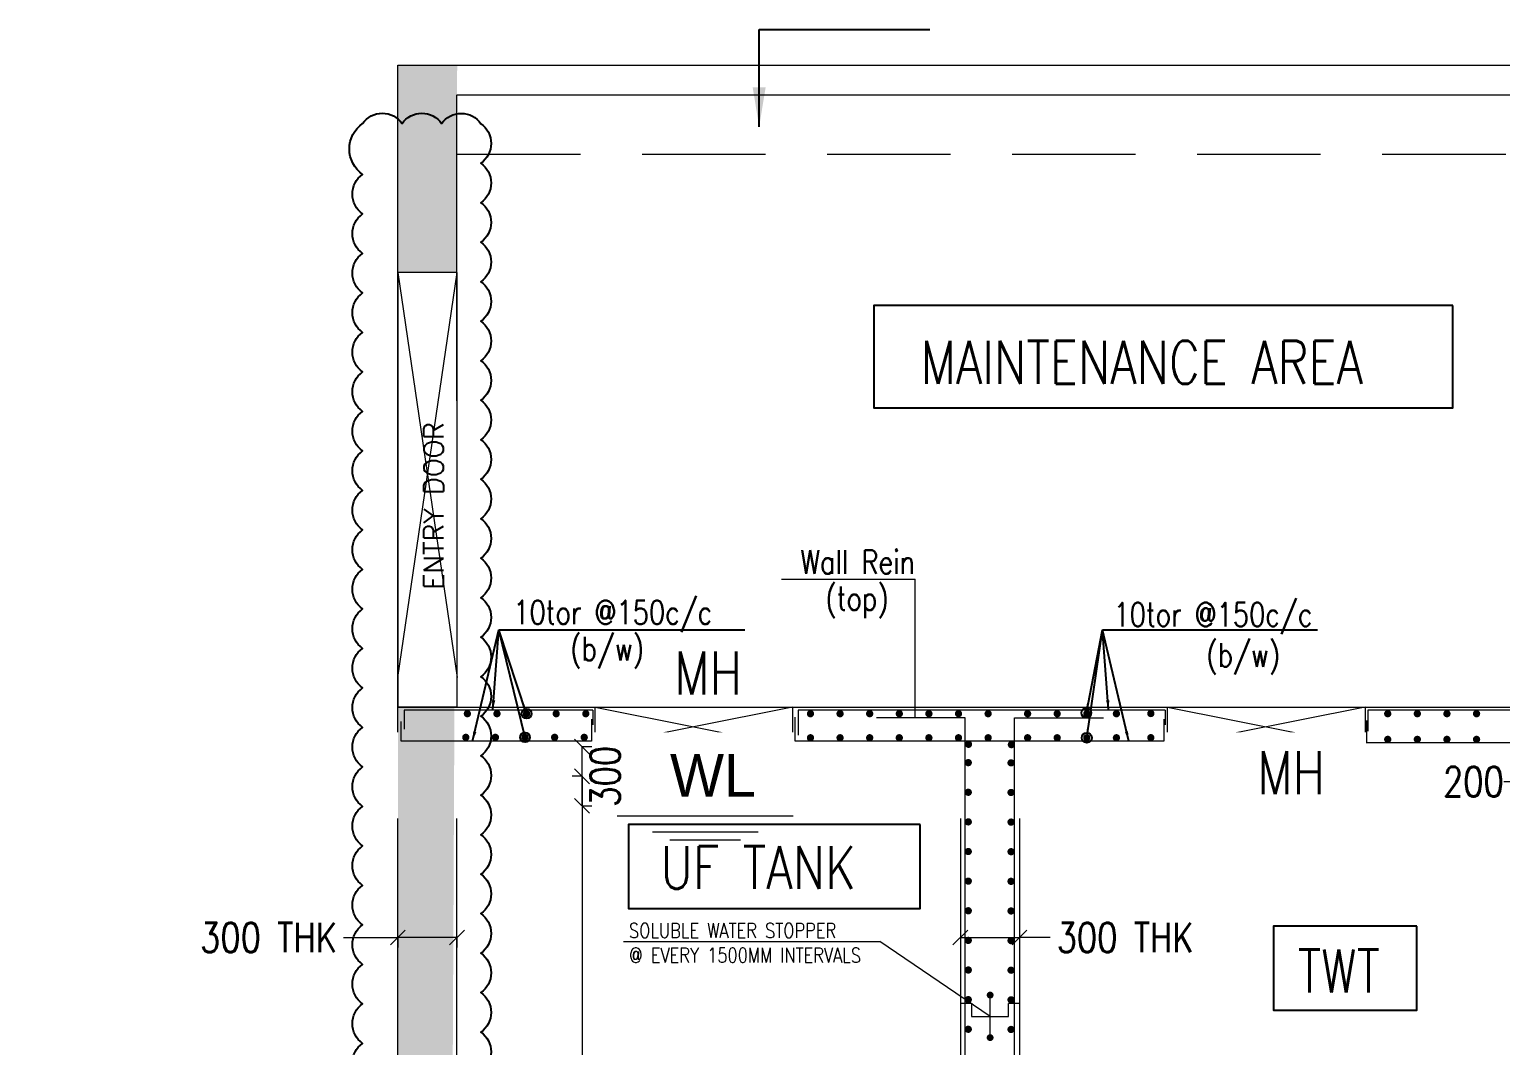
# Model space of a CAD drawing. Header units: millimetres. Extents: x -586673698 to -573385747, y -389867798 to -389752240.
# Drawn here: x -586553789 to -586546336, y -389852407 to -389847262 of the extents above; entities that cross this region are included whole.
import ezdxf
from ezdxf.enums import TextEntityAlignment as Align

# ---------------------------------------------------------------- set-up
doc = ezdxf.new("R2010")
doc.units = ezdxf.units.MM
doc.header["$LTSCALE"] = 100
doc.linetypes.add('( Hidden )', pattern=[0.375, 0.25, -0.125])
doc.linetypes.add('DASHED', pattern=[19.05, 12.7, -6.35])
for name, color, linetype, lineweight in [('dim', 11, 'Continuous', 13), ('FOOTING', 6, 'Continuous', 13), ('REIN', 1, 'Continuous', 20)]:
    doc.layers.add(name, color=color, linetype=linetype, lineweight=lineweight)
for name, color, linetype in [('DT-PL-SHAFT', 230, 'Continuous'), ('Layer1', 7, 'Continuous'), ('PLUMB', 6, 'Continuous'), ('text', 7, 'Continuous')]:
    doc.layers.add(name, color=color, linetype=linetype)
doc.styles.add('Arial', font='arial.ttf')
doc.styles.add('combine', font='romanc.shx', dxfattribs={"width": 0.8})
doc.styles.add('RS', font='romans.shx')
doc.styles.add('simplex-0.8', font='simplex.shx', dxfattribs={"width": 0.8})
doc.styles.add('TIMESNEWROMAN', font='times.ttf')
doc.dimstyles.new('75 ISO', dxfattribs={"dimtxt": 100, "dimasz": 75, "dimexe": 75, "dimexo": 0.7, "dimgap": 0.4, "dimtad": 0, "dimtoh": 1, "dimdec": 0, "dimdsep": 46, "dimtxsty": 'combine', "dimblk": 'OBLIQUE', "dimcen": 0, "dimclrd": 11, "dimclre": 2, "dimclrt": 4, "dimadec": 1, "dimazin": 2, "dimtfac": 1, "dimtdec": 0, "dimtmove": 2, "dimatfit": 3, "dimldrblk": 'OBLIQUE', "dimfxl": 0, "dimtolj": 1, "dimtzin": 0, "dimlwd": -1, "dimlwe": -1, "dimarcsym": 0})
doc.dimstyles.new('FOOTINF DIM', dxfattribs={"dimtxt": 250, "dimasz": 40, "dimexe": 50, "dimexo": 80, "dimgap": 35, "dimtad": 1, "dimtoh": 1, "dimdec": 0, "dimzin": 1, "dimdsep": 46, "dimtxsty": 'TIMESNEWROMAN', "dimblk": 'TICK', "dimcen": 2, "dimclrd": 7, "dimclre": 250, "dimclrt": 32, "dimadec": 1, "dimazin": 0, "dimtfac": 1, "dimtdec": 0, "dimtix": 1, "dimtmove": 1, "dimatfit": 3, "dimfxl": 0, "dimlwd": -1, "dimlwe": -1, "dimarcsym": 0})
doc.dimstyles.new('V Mts', dxfattribs={"dimtxt": 150, "dimasz": 75, "dimexe": 0.1, "dimexo": 0, "dimgap": 0.01, "dimtad": 1, "dimdec": 0, "dimzin": 3, "dimdsep": 46, "dimtxsty": 'Arial', "dimsah": 1, "dimcen": 0.09375, "dimdle": 0.01, "dimclrd": 8, "dimclre": 8, "dimclrt": 256, "dimadec": 0, "dimazin": 0, "dimtfac": 0.7, "dimtdec": 3, "dimtofl": 0, "dimtmove": 2, "dimatfit": 3, "dimfxl": 0, "dimfrac": 1, "dimtolj": 1, "dimtzin": 0, "dimarcsym": 0})

# ---------------------------------------------------------------- blocks, each defined once
blk = doc.blocks.new('_Oblique')
at = {"color": 0, "linetype": 'ByBlock', "lineweight": -2}
blk.add_line((-0.5, -0.5), (0.5, 0.5), dxfattribs=at)
blk = doc.blocks.new('*D655')
at = {"layer": 'Defpoints', "color": 0, "transparency": 16777216}
for p in [(-586550706.9, -389851043.1), (-586550989.4, -389855193), (-586550706.9, -389855193)]:
    blk.add_point(p, dxfattribs=at)
at = {"layer": 'dim', "color": 2, "transparency": 16777216}
for p, q in [((-586550988.7, -389851043.1), (-586551039.4, -389851043.1)), ((-586550988.7, -389855193), (-586551039.4, -389855193))]:
    blk.add_line(p, q, dxfattribs=at)
at = {"layer": 'dim', "color": 11, "transparency": 16777216}
for p, q in [((-586550989.4, -389851043.1), (-586550989.4, -389852906.2)), ((-586550989.4, -389855193), (-586550989.4, -389853329.9))]:
    blk.add_line(p, q, dxfattribs=at)
at = {"layer": 'dim', "color": 11, "transparency": 16777216, "xscale": 75, "yscale": 75, "zscale": 75}
for p, rotation in [((-586550989.4, -389851043.1), 90), ((-586550989.4, -389855193), 270)]:
    blk.add_blockref('_Oblique', p, dxfattribs=dict(at, rotation=rotation))
at = {"layer": 'dim', "color": 4, "transparency": 16777216, "insert": (-586550989.4, -389853118.1), "char_height": 150, "attachment_point": 5, "rotation": 90, "style": 'simplex-0.8'}
blk.add_mtext('\\A1;\\A1;4000', dxfattribs=at)
blk = doc.blocks.new('*D656')
at = {"layer": 'Defpoints', "color": 0, "transparency": 16777216}
for p in [(-586550989.5, -389850893.1), (-586550989.5, -389850893.1), (-586550989.5, -389851193.1)]:
    blk.add_point(p, dxfattribs=at)
at = {"layer": 'dim', "color": 2, "transparency": 16777216}
for p, q in [((-586550989.5, -389850893.1), (-586550939.5, -389850893.1)), ((-586550989.5, -389851193.1), (-586550939.5, -389851193.1))]:
    blk.add_line(p, q, dxfattribs=at)
at = {"layer": 'dim', "color": 11, "transparency": 16777216}
blk.add_line((-586550989.5, -389851193.1), (-586550989.5, -389850893.1), dxfattribs=at)
at = {"layer": 'dim', "color": 11, "transparency": 16777216, "xscale": 75, "yscale": 75, "zscale": 75}
for p, rotation in [((-586550989.5, -389850893.1), 90), ((-586550989.5, -389851193.1), 270)]:
    blk.add_blockref('_Oblique', p, dxfattribs=dict(at, rotation=rotation))
at = {"layer": 'dim', "color": 4, "transparency": 16777216, "insert": (-586550872.1, -389851043.1), "char_height": 150, "attachment_point": 5, "rotation": 90, "style": 'simplex-0.8'}
blk.add_mtext('\\A1;300', dxfattribs=at)
blk = doc.blocks.new('*D657')
at = {"layer": 'Defpoints', "color": 0, "transparency": 16777216}
for p in [(-586551923, -389851803, 2.9), (-586551623, -389851803, 2.9), (-586551923, -389851859.4)]:
    blk.add_point(p, dxfattribs=at)
at = {"layer": 'dim', "color": 11, "transparency": 16777216}
for p in [(-586552197, -389851859.4), (-586551623, -389851859.4)]:
    blk.add_line(p, (-586551923, -389851859.4), dxfattribs=at)
at = {"layer": 'dim', "color": 2, "transparency": 16777216}
for p, q in [((-586551923, -389851858.7), (-586551923, -389851909.4)), ((-586551623, -389851858.7), (-586551623, -389851909.4))]:
    blk.add_line(p, q, dxfattribs=at)
at = {"layer": 'dim', "color": 11, "transparency": 16777216, "xscale": 75, "yscale": 75, "zscale": 75, "rotation": 180}
blk.add_blockref('_Oblique', (-586551923, -389851859.4), dxfattribs=at)
at = {"layer": 'dim', "color": 11, "transparency": 16777216, "xscale": 75, "yscale": 75, "zscale": 75}
blk.add_blockref('_Oblique', (-586551623, -389851859.4), dxfattribs=at)
at = {"layer": 'dim', "color": 4, "transparency": 16777216, "insert": (-586552577.4, -389851859.4), "char_height": 150, "attachment_point": 5, "style": 'simplex-0.8'}
blk.add_mtext('\\A1;300 THK', dxfattribs=at)
blk = doc.blocks.new('*D659')
at = {"layer": 'Defpoints', "color": 0, "transparency": 16777216}
for p in [(-586546267.5, -389850693.1, 6.1), (-586546267.5, -389850893.1, 6.1), (-586546244, -389850893.1)]:
    blk.add_point(p, dxfattribs=at)
at = {"layer": 'dim', "color": 2, "transparency": 16777216}
for p, q in [((-586546244.5, -389850693.1), (-586546194, -389850693.1)), ((-586546244.5, -389850893.1), (-586546194, -389850893.1))]:
    blk.add_line(p, q, dxfattribs=at)
at = {"layer": 'dim', "color": 11, "transparency": 16777216}
for p, q in [((-586546244, -389850693.1), (-586546244, -389850893.1)), ((-586546244, -389851070.3), (-586546244, -389850893.1)), ((-586546319, -389851070.3), (-586546244, -389851070.3))]:
    blk.add_line(p, q, dxfattribs=at)
at = {"layer": 'dim', "color": 11, "transparency": 16777216, "xscale": 75, "yscale": 75, "zscale": 75}
for p, rotation in [((-586546244, -389850693.1), 90), ((-586546244, -389850893.1), 270)]:
    blk.add_blockref('_Oblique', p, dxfattribs=dict(at, rotation=rotation))
at = {"layer": 'dim', "color": 4, "transparency": 16777216, "insert": (-586546473.7, -389851070.3), "char_height": 150, "attachment_point": 5, "style": 'simplex-0.8'}
blk.add_mtext('\\A1;200', dxfattribs=at)
blk = doc.blocks.new('TICK')
at = {"color": 13, "const_width": 0.1}
for points in [[(0, -3), (0, 3)], [(-2.12, -2.12), (2.12, 2.12)], [(-3, 0), (3, 0)]]:
    blk.add_lwpolyline(points, dxfattribs=at)
blk = doc.blocks.new('*D660')
at = {"layer": 'Defpoints', "color": 0, "transparency": 16777216}
for p in [(-586549072.9, -389851803, 2.9), (-586548772.9, -389851803, 2.9), (-586548772.9, -389851859.4)]:
    blk.add_point(p, dxfattribs=at)
at = {"layer": 'dim', "color": 2, "transparency": 16777216}
for p, q in [((-586549072.9, -389851858.7), (-586549072.9, -389851909.4)), ((-586548772.9, -389851858.7), (-586548772.9, -389851909.4))]:
    blk.add_line(p, q, dxfattribs=at)
at = {"layer": 'dim', "color": 11, "transparency": 16777216}
for p in [(-586549072.9, -389851859.4), (-586548618.4, -389851859.4)]:
    blk.add_line(p, (-586548772.9, -389851859.4), dxfattribs=at)
at = {"layer": 'dim', "color": 11, "transparency": 16777216, "xscale": 75, "yscale": 75, "zscale": 75, "rotation": 180}
blk.add_blockref('_Oblique', (-586549072.9, -389851859.4), dxfattribs=at)
at = {"layer": 'dim', "color": 11, "transparency": 16777216, "xscale": 75, "yscale": 75, "zscale": 75}
blk.add_blockref('_Oblique', (-586548772.9, -389851859.4), dxfattribs=at)
at = {"layer": 'dim', "color": 4, "transparency": 16777216, "insert": (-586548238, -389851859.4), "char_height": 150, "attachment_point": 5, "style": 'simplex-0.8'}
blk.add_mtext('\\A1;300 THK', dxfattribs=at)
blk = doc.blocks.new('R5T')
at = {"layer": 'REIN', "color": 4, "lineweight": 20}
for p, q in [((3073133, -1156537), (3073161, -1156537)), ((3073161, -1156570.3), (3073161, -1156537)), ((3073208.5, -1156624.9), (3073208.5, -1156515.7)), ((3073283, -1156536.5), (3073256.1, -1156536.5)), ((3073256.1, -1156536.5), (3073256.1, -1156570.3)), ((3073256.1, -1156570.3), (3073161, -1156570.3))]:
    blk.add_line(p, q, dxfattribs=at)
at = {"layer": 'REIN', "color": 4, "linetype": 'Continuous', "lineweight": 20, "const_width": 8.82}
for points in [[(3073204.1, -1156515.7, 1), (3073212.9, -1156515.7, 1)], [(3073204.1, -1156624.9, 1), (3073212.9, -1156624.9, 1)]]:
    blk.add_lwpolyline(points, format="xyb", close=True, dxfattribs=at)
blk = doc.blocks.new('*U537')
at = {"layer": 'REIN', "lineweight": 13, "const_width": 18.4}
blk.add_lwpolyline([(9.2, 0, -1), (-9.2, 0, -1)], format="xyb", close=True, dxfattribs=at)

msp = doc.modelspace()

# ---------------------------------------------------------------- linework, layer by layer
at = {"color": 13, "lineweight": 5}
for p, q in [((-586549979.6, -389850045.2, -1271.6), (-586549302.5, -389850045.2, -1271.6)), ((-586549302.5, -389850746.4, -1241.6), (-586549302.5, -389850045.2, -1271.6)), ((-586550778.6, -389851880.3, -1304.2), (-586549480.2, -389851880.3, -1304.2)), ((-586548922, -389852258.7, -1279.4), (-586549480.2, -389851880.3, -1304.2))]:
    msp.add_line(p, q, dxfattribs=at)
at = {"layer": 'DT-PL-SHAFT', "color": 215, "lineweight": 15, "ltscale": 5, "true_color": 0xa953a0}
for p, q in [((-586551622.8, -389851193.1, -1237), (-586548922.9, -389851193.1, -1237)), ((-586548722.9, -389851193.1, -1237), (-586544322.9, -389851193.1, -1237))]:
    msp.add_line(p, q, dxfattribs=at)
at = {"layer": 'DT-PL-SHAFT', "color": 3, "linetype": '( Hidden )', "lineweight": 15, "ltscale": 25, "elevation": -1279.4}
msp.add_lwpolyline([(-586551622.8, -389847893.1), (-586544322.9, -389847893.1)], dxfattribs=at)
at = {"layer": 'DT-PL-SHAFT', "color": 8, "lineweight": 0, "ltscale": 5, "elevation": -1279.4}
msp.add_lwpolyline([(-586551622.8, -389848493.1), (-586551923, -389848493.1), (-586551922.8, -389850691.1), (-586551622.8, -389850691.1)], close=True, dxfattribs=at)
at = {"layer": 'DT-PL-SHAFT', "color": 8, "linetype": 'DASHED', "lineweight": 15, "ltscale": 25, "elevation": -1279.4}
for points in [[(-586551923, -389848493.1), (-586551622.8, -389850543.1)], [(-586551922.8, -389850543.1), (-586551622.8, -389848493.1)]]:
    msp.add_lwpolyline(points, dxfattribs=at)
at = {"layer": 'DT-PL-SHAFT', "color": 11, "lineweight": 15, "ltscale": 5, "true_color": 0xf27172, "elevation": -1276.3}
for points in [[(-586550097.1, -389851325.9), (-586550633, -389851325.9)], [(-586550186, -389851366.3), (-586550544.1, -389851366.3)]]:
    msp.add_lwpolyline(points, dxfattribs=at)
at = {"layer": 'FOOTING', "color": 3, "linetype": 'Continuous', "lineweight": 9, "ltscale": 0.8}
for p, q in [((-586551923, -389850693.1, -1237), (-586544322.9, -389850693.1, -1237)), ((-586551623, -389855193, -1279.4), (-586551623, -389850893.1, -1237)), ((-586551623, -389850893.1, -1237), (-586549072.9, -389850893.1, -1237)), ((-586548772.9, -389850893.1, -1237), (-586544322.9, -389850893.1, -1237))]:
    msp.add_line(p, q, dxfattribs=at)
for points, elevation in [([(-586551923, -389855193), (-586551923, -389847443.1)], -1279.4), ([(-586551923, -389847443.1), (-586544022.9, -389847443.1)], -1279.4), ([(-586551622.8, -389850693.1), (-586551623, -389847593.1)], -1276.3), ([(-586551622.8, -389847593.1), (-586544322.9, -389847593.1)], -1279.4)]:
    msp.add_lwpolyline(points, dxfattribs=dict(at, elevation=elevation))
at = {"layer": 'Layer1'}
for points, elevation in [([(-586546577.7, -389848659.3), (-586549510.7, -389848659.3), (-586549510.7, -389849177.7), (-586546577.7, -389849177.7)], -2563.5), ([(-586546760.9, -389851802.3), (-586547486.1, -389851802.3), (-586547486.1, -389852227.3), (-586546760.9, -389852227.3)], -2563.7)]:
    msp.add_lwpolyline(points, close=True, dxfattribs=dict(at, elevation=elevation))
at = {"layer": 'REIN', "lineweight": 13}
for p, q in [((-586550934.1, -389850708.7, -1260.4), (-586551891, -389850708.7, -1263.5)), ((-586550934.1, -389850708.7, -1260.4), (-586550934.1, -389850782.7, -1260.4)), ((-586548034.6, -389850708.7, -1257.3), (-586549894.7, -389850708.7, -1260.4)), ((-586548034.6, -389850708.7, -1257.3), (-586548034.6, -389850782.7, -1257.3)), ((-586544109.6, -389850708.7, -1242.6), (-586547009.1, -389850708.7, -1248.3)), ((-586549047.9, -389850746.4, -1241.6), (-586549497.5, -389850746.4, -1241.6)), ((-586548797.9, -389850746.4, -1241.6), (-586548347.9, -389850746.4, -1241.6))]:
    msp.add_line(p, q, dxfattribs=at)
at = {"layer": 'REIN', "lineweight": 13, "const_width": 18.4}
for points, elevation in [([(-586551579.5, -389850726.3, 1), (-586551561.1, -389850726.3, 1)], -1303.3), ([(-586551429.5, -389850726.3, 1), (-586551411.1, -389850726.3, 1)], -1303.3), ([(-586551279.5, -389850726.3, 1), (-586551261.1, -389850726.3, 1)], -1303.3), ([(-586551129.5, -389850726.3, 1), (-586551111.1, -389850726.3, 1)], -1303.3), ([(-586550979.5, -389850726.3, 1), (-586550961.1, -389850726.3, 1)], -1303.3), ([(-586549841.4, -389850726.3, 1), (-586549823, -389850726.3, 1)], -1300.2), ([(-586549691.4, -389850726.3, 1), (-586549673, -389850726.3, 1)], -1300.2), ([(-586549541.4, -389850726.3, 1), (-586549523, -389850726.3, 1)], -1300.2), ([(-586549391.4, -389850726.3, 1), (-586549373, -389850726.3, 1)], -1300.2), ([(-586549241.4, -389850726.3, 1), (-586549223, -389850726.3, 1)], -1300.2), ([(-586549091.4, -389850726.3, 1), (-586549073, -389850726.3, 1)], -1300.2), ([(-586548941.4, -389850726.3, 1), (-586548923, -389850726.3, 1)], -1300.2), ([(-586548741.4, -389850726.3, 1), (-586548723, -389850726.3, 1)], -1300.2), ([(-586548591.4, -389850726.3, 1), (-586548573, -389850726.3, 1)], -1300.2), ([(-586548441.4, -389850726.3, 1), (-586548423, -389850726.3, 1)], -1300.2), ([(-586548291.4, -389850726.3, 1), (-586548273, -389850726.3, 1)], -1300.2), ([(-586548117.1, -389850725.5, 1), (-586548098.7, -389850725.5, 1)], -1300.2), ([(-586546917, -389850726.3, 1), (-586546898.6, -389850726.3, 1)], -1285.3), ([(-586546767, -389850726.3, 1), (-586546748.6, -389850726.3, 1)], -1285.3), ([(-586546617, -389850726.3, 1), (-586546598.6, -389850726.3, 1)], -1285.3), ([(-586546467, -389850726.3, 1), (-586546448.6, -389850726.3, 1)], -1285.3)]:
    msp.add_lwpolyline(points, format="xyb", close=True, dxfattribs=dict(at, elevation=elevation))

# ---------------------------------------------------------------- block references
at = {"layer": 'Layer1', "color": 0, "linetype": 'ByBlock', "lineweight": -2, "extrusion": (0, 0, -1), "zscale": -1}
for p in [(586549032.8, -389851424.1, -4.9), (586548816, -389851425.1, -4.9), (586549032.8, -389851574.1, -4.9), (586548816, -389851575.1, -4.9), (586549032.8, -389851724.1, -4.9), (586548816, -389851725.1, -4.9), (586549032.8, -389851874.1, -4.9), (586548816, -389851875.1, -4.9), (586549032.8, -389852024.1, -4.9), (586548816, -389852025.1, -4.9), (586549032.8, -389852174.1, -4.9), (586548816, -389852175.1, -4.9), (586549032.8, -389852324.1, -4.9), (586549032.8, -389852324.1, -4.9), (586548816, -389852325.1, -4.9), (586548816, -389852325.1, -4.9)]:
    msp.add_blockref('*U537', p, dxfattribs=at)
at = {"layer": 'text', "color": 7, "xscale": -1.97445126585514, "yscale": 1.97445126585514, "zscale": 1.97445126585514}
msp.add_blockref('R5T', (-580481021.5, -387568667.1, -1279.4), dxfattribs=at)

# ---------------------------------------------------------------- texts
at = {"layer": 'DT-PL-SHAFT', "color": 140, "lineweight": 15, "style": 'simplex-0.8', "width": 0.8}
for s, height, p in [('MAINTENANCE AREA', 217.152, (-586549274.1, -389849055.6, -2554.4)), ('MH', 217.15, (-586550521.8, -389850629.2, -1303.9)), ('UF TANK', 217.15, (-586550591.8, -389851613.8, -1276)), ('TWT', 217.15, (-586547363.3, -389852137.2, -2554.4))]:
    msp.add_text(s, height=height, dxfattribs=at).set_placement(p)
at = {"layer": 'PLUMB', "color": 241, "lineweight": 15, "style": 'RS'}
msp.add_text('ENTRY DOOR', height=100, rotation=90, dxfattribs=at).set_placement((-586551690.8, -389850097.7, -1261.1))
at = {"layer": 'text', "color": 4, "style": 'simplex-0.8', "width": 0.8}
for s, height, p in [('Wall Rein', 119.99, (-586549302.4, -389850054.8, -1271.6)), ('(top)', 119.99, (-586549435.5, -389850238.6, -1271.6)), ('10tor @150c/c', 119.993, (-586550329.6, -389850308.9, -1297.4)), ('10tor @150c/c', 119.993, (-586547289.2, -389850319.9, -1294.3)), ('(b/w)', 119.99, (-586550674.6, -389850493.2, -1267.4)), ('(b/w)', 119.99, (-586547452, -389850524.6, -1264.3))]:
    msp.add_text(s, height=height, dxfattribs=at).set_placement(p, align=Align.BOTTOM_RIGHT)
at = {"layer": 'text', "color": 4, "insert": (-586550751.4, -389851786.8, -1281), "char_height": 75, "width": 5753.674, "attachment_point": 1, "style": 'simplex-0.8'}
msp.add_mtext('SOLUBLE WATER STOPPER \\P@ EVERY 1500MM INTERVALS', dxfattribs=at)

# ---------------------------------------------------------------- dimensions: what is measured, and where the dimension line sits
at = {"layer": 'dim'}
dim = msp.add_linear_dim(base=(-586551923, -389851859.4, -1270), p1=(-586551623, -389851803, -1267), p2=(-586551923, -389851803, -1267), angle=180, text='<> THK', dimstyle='75 ISO', override={"dimtxt": 150, "dimexe": 50, "dimtxsty": 'simplex-0.8', "dimtmove": 1, "dimfxl": 0.7, "dimfxlon": 1}, dxfattribs=at)
dim.commit()
dim.dimension.update_dxf_attribs({"geometry": '*D657', "text_midpoint": (-586552577.4, -389851940.8, -1270), "dimtype": 160})
dim = msp.add_linear_dim(base=(-586548772.9, -389851859.4, -1273), p1=(-586549072.9, -389851803, -1270.1), p2=(-586548772.9, -389851803, -1270.1), text='<> THK', dimstyle='75 ISO', override={"dimtxt": 150, "dimexe": 50, "dimtxsty": 'simplex-0.8', "dimtmove": 1, "dimfxl": 0.7, "dimfxlon": 1}, dxfattribs=at)
dim.commit()
dim.dimension.update_dxf_attribs({"geometry": '*D660', "text_midpoint": (-586548238, -389851940.8, -1273), "dimtype": 160})

# ---------------------------------------------------------------- leaders
at = {"color": 13, "lineweight": 5}
for points, override in [([(-586551441.2, -389850708.7, -1299.6), (-586551411.6, -389850301, -1299.6)], {"dimasz": 50, "dimtad": 0, "dimclrd": 11, "dimfxl": 100, "dimfxlon": 1, "dimarcsym": 1}), ([(-586551270.3, -389850726.3, -1303.3), (-586551411.6, -389850301, -1303.3), (-586550164.1, -389850301, -1303.3)], {"dimasz": 50, "dimtad": 0, "dimclrd": 11, "dimldrblk": 'Origin', "dimfxl": 100, "dimfxlon": 1, "dimarcsym": 1}), ([(-586548434.4, -389850722.3, -1300.2), (-586548352.3, -389850301, -1300.2), (-586547264.1, -389850301, -1300.2)], {"dimasz": 50, "dimtad": 0, "dimclrd": 11, "dimldrblk": 'Origin', "dimfxl": 100, "dimfxlon": 1, "dimarcsym": 1}), ([(-586548322.6, -389850708.7, -1296.5), (-586548352.3, -389850301, -1296.5)], {"dimasz": 50, "dimtad": 0, "dimclrd": 11, "dimfxl": 100, "dimfxlon": 1, "dimarcsym": 1})]:
    msp.add_leader(points, dimstyle='FOOTINF DIM', override=override, dxfattribs=at)
at = {"layer": 'DT-PL-SHAFT', "color": 1, "lineweight": 15, "ltscale": 5}
msp.add_leader([(-586550092.1, -389847754.4, -1279.3), (-586550092.1, -389847261.5, -1279.3), (-586549227.9, -389847261.5, -1279.3)], dimstyle='V Mts', override={"dimasz": 200, "dimgap": 0.01, "dimtad": 0, "dimclrd": 5}, dxfattribs=at)

# ---------------------------------------------------------------- next in the draw order: texts
at = {"layer": 'DT-PL-SHAFT', "color": 140, "lineweight": 15, "insert": (-586544763.6, -389851038.5, -1233.9), "char_height": 217.15, "width": 15478.707, "attachment_point": 5, "bg_fill": 2}
msp.add_mtext('WL', dxfattribs=at)

# ---------------------------------------------------------------- next in the draw order: linework, layer by layer
at = {"layer": 'DT-PL-SHAFT', "color": 8, "lineweight": 0, "ltscale": 5}
for p, q in [((-586550922.4, -389850693.1, -1264), (-586549922.4, -389850893.1, -1264)), ((-586549922.4, -389850693.1, -1264), (-586550922.4, -389850893.1, -1264)), ((-586548022.9, -389850693.1, -1254.9), (-586547022.9, -389850893.1, -1254.9)), ((-586547022.9, -389850693.1, -1254.9), (-586548022.9, -389850893.1, -1254.9))]:
    msp.add_line(p, q, dxfattribs=at)
for points, elevation in [([(-586550922.4, -389850893.1), (-586550922.4, -389850693.1), (-586549922.4, -389850693.1), (-586549922.4, -389850893.1)], -1297.3), ([(-586548022.9, -389850893.1), (-586548022.9, -389850693.1), (-586547022.9, -389850693.1), (-586547022.9, -389850893.1)], -1282.3)]:
    msp.add_lwpolyline(points, close=True, dxfattribs=dict(at, elevation=elevation))
at = {"layer": 'FOOTING', "color": 3, "linetype": 'Continuous', "lineweight": 9, "ltscale": 0.8}
for p, q in [((-586549072.9, -389850893.1, -1264), (-586549072.9, -389855193, -1279.4)), ((-586548772.9, -389850893.1, -1264), (-586548772.9, -389855193, -1279.4))]:
    msp.add_line(p, q, dxfattribs=at)

# ---------------------------------------------------------------- next in the draw order: texts
at = {"layer": 'DT-PL-SHAFT', "color": 140, "lineweight": 15, "style": 'simplex-0.8', "width": 0.8}
msp.add_text('MH', height=217.15, dxfattribs=at).set_placement((-586547568.1, -389851133.6, -1315.8))

# ---------------------------------------------------------------- next in the draw order: texts
at = {"layer": 'DT-PL-SHAFT', "color": 140, "lineweight": 15, "insert": (-586550326.2, -389851038.5, -1233.9), "char_height": 217.15, "width": 15478.707, "attachment_point": 5, "bg_fill": 2}
msp.add_mtext('WL', dxfattribs=at)

# ---------------------------------------------------------------- next in the draw order: hatches: boundary and pattern name
at = {"layer": 'dim', "lineweight": 5}
h = msp.add_hatch(dxfattribs=at)
h.set_pattern_fill('AR-CONC', color=8, angle=90)
h.set_pattern_definition([(320, (-586551600.75, -389420358.1), (-15.939086, -182.18467), [19.05, -209.55]), (265, (-586551600.75, -389420358.1), (191.056845, 35.24342), [15.24, -167.640584]), (10.451445, (-586551602.08, -389420373.28), (175.11775, -146.94125), [16.19001, -178.090245]), (316.1842, (-586551549.95, -389420358.1), (-42.04233, -271.07904), [28.575, -314.325]), (6.63556, (-586551553.45, -389420380.7), (247.42612, -237.40413), [24.28502, -267.1356]), (261.18415, (-586551549.95, -389420358.1), (247.42612, -237.40413), [22.85997, -251.45973]), (291, (-586551562.65, -389420383.5), (-102.2652, -151.61439), [19.05, -209.55]), (236, (-586551562.65, -389420383.5), (184.18797, -61.80203), [15.24, -167.64]), (341.451445, (-586551571.17, -389420396.13), (81.92277, -213.41642), [16.19001, -178.08994]), (307.5, (-586551600.75, -389420358.1), (84.555039, -3.088603), [0, -165.608, 0, -170.18, 0, -168.275]), (277.5, (-586551600.75, -389420358.1), (100.180575, -66.819663), [0, -97.028, 0, -161.798, 0, -64.135]), (237.5, (-586551600.75, -389420301.46), (-5.728744, -135.590595), [0, -63.5, 0, -198.12, 0, -262.89]), (227.5, (-586551600.75, -389420276.06), (25.42649, -148.12918), [0, -82.55, 0, -131.572, 0, -186.69])])
h.paths.add_polyline_path([(-586551922.1, -389850693.1), (-586551922, -389855193), (-586551657.3, -389855193), (-586551635.8, -389850693.1)])
h.paths.add_polyline_path([(-586551626.4, -389848493.1), (-586551621.9, -389847444.6), (-586551922.1, -389847444.6), (-586551922.1, -389848493.1)])
h.paths.add_polyline_path([(-586551757, -389853514), (-586551757, -389853514), (-586551917.6, -389853514), (-586551917.6, -389853514), (-586551837.3, -389853514)], flags=16)

# ---------------------------------------------------------------- next in the draw order: linework, layer by layer
at = {"color": 0, "elevation": -1267}
msp.add_lwpolyline([(-586552100.9, -389852595.4, -0.520567), (-586552100.9, -389852395.4, -0.520567), (-586552100.9, -389852195.4, -0.520567), (-586552100.9, -389851995.4, -0.520567), (-586552100.9, -389851795.4, -0.520567), (-586552100.9, -389851595.4, -0.520567), (-586552100.9, -389851395.4, -0.520567), (-586552100.9, -389851195.4, -0.520567), (-586552100.9, -389850995.4, -0.520567), (-586552100.9, -389850795.4, -0.520567), (-586552100.9, -389850595.4, -0.520567), (-586552100.9, -389850395.4, -0.520567), (-586552100.9, -389850195.4, -0.520567), (-586552100.9, -389849995.4, -0.520567), (-586552100.9, -389849795.4, -0.520567), (-586552100.9, -389849595.4, -0.520567), (-586552100.9, -389849395.4, -0.520567), (-586552100.9, -389849195.4, -0.520567), (-586552100.9, -389848995.4, -0.520567), (-586552100.9, -389848795.4, -0.520567), (-586552100.9, -389848595.4, -0.520567), (-586552100.9, -389848395.4, -0.520567), (-586552100.9, -389848195.4, -0.520567), (-586552100.9, -389847995.4, -0.520567), (-586552100.9, -389847737.7, -0.520567), (-586551900.9, -389847737.7, -0.520567), (-586551700.9, -389847737.7, -0.520567), (-586551501.9, -389847738.8, -0.520567), (-586551501.9, -389847938.8, -0.520567), (-586551501.9, -389848138.8, -0.520567), (-586551501.9, -389848338.8, -0.520567), (-586551501.9, -389848538.8, -0.520567), (-586551501.9, -389848738.8, -0.520567), (-586551501.9, -389848938.8, -0.520567), (-586551501.9, -389849138.8, -0.520567), (-586551501.9, -389849338.8, -0.520567), (-586551501.9, -389849538.8, -0.520567), (-586551501.9, -389849738.8, -0.520567), (-586551501.9, -389849938.8, -0.520567), (-586551501.9, -389850138.8, -0.520567), (-586551501.9, -389850338.8, -0.520567), (-586551501.9, -389850538.8, -0.520567), (-586551501.9, -389850738.8, -0.520567), (-586551501.9, -389850938.8, -0.520567), (-586551501.9, -389851138.8, -0.520567), (-586551501.9, -389851338.8, -0.520567), (-586551501.9, -389851538.8, -0.520567), (-586551501.9, -389851738.8, -0.520567), (-586551501.9, -389851938.8, -0.520567), (-586551501.9, -389852138.8, -0.520567), (-586551501.9, -389852338.8, -0.520567), (-586551501.9, -389852538.8, -0.520567)], format="xyb", dxfattribs=at)
at = {"layer": 'DT-PL-SHAFT', "color": 11, "lineweight": 15, "ltscale": 5, "true_color": 0xf27172, "elevation": -1276.3}
for points in [[(-586549919.2, -389851245.2), (-586550810.9, -389851245.2)], [(-586550008.1, -389851285.6), (-586550722, -389851285.6)]]:
    msp.add_lwpolyline(points, dxfattribs=at)
at = {"layer": 'Layer1', "elevation": -1285.3}
msp.add_lwpolyline([(-586549276.6, -389851287.2), (-586550753.7, -389851287.2), (-586550753.7, -389851712.2), (-586549276.6, -389851712.2)], close=True, dxfattribs=at)
at = {"layer": 'REIN', "lineweight": 13}
for p, q in [((-586551891, -389850708.7, -1263.5), (-586551891, -389850803.9, -1265.8)), ((-586549894.7, -389850708.7, -1260.4), (-586549894.7, -389850834.9, -1263.5)), ((-586547009.1, -389850708.7, -1248.3), (-586547009.1, -389850814.3, -1248.3)), ((-586551906.4, -389850864.6, -1266.5), (-586551906.4, -389850765.5, -1264)), ((-586550941.9, -389850753.7, -1261), (-586550941.9, -389850864.6, -1261)), ((-586549910.1, -389850864.6, -1263.4), (-586549910.1, -389850744.4, -1260.4)), ((-586549047.9, -389856018, -1278.4), (-586549047.9, -389850746.4, -1241.6)), ((-586548797.9, -389856018, -1278.4), (-586548797.9, -389850746.4, -1241.6)), ((-586548042.4, -389850753.7, -1258), (-586548042.4, -389850864.6, -1258)), ((-586547016, -389850760, -1249), (-586547016, -389850875.1, -1245.9)), ((-586550941.9, -389850864.6, -1263.4), (-586551906.4, -389850864.6, -1266.5)), ((-586548042.4, -389850864.6, -1260.3), (-586549910.1, -389850864.6, -1263.4)), ((-586544077, -389850874, -1245.6), (-586547016, -389850874, -1251.4))]:
    msp.add_line(p, q, dxfattribs=at)
at = {"layer": 'REIN', "lineweight": 13, "const_width": 18.4}
for points, elevation in [([(-586551578.3, -389850836.8, 1), (-586551578.3, -389850855.2, 1)], -1264), ([(-586551428.3, -389850836.8, 1), (-586551428.3, -389850855.2, 1)], -1264), ([(-586551278.3, -389850836.8, 1), (-586551278.3, -389850855.2, 1)], -1264), ([(-586551128.3, -389850836.8, 1), (-586551128.3, -389850855.2, 1)], -1264), ([(-586550978.3, -389850836.8, 1), (-586550978.3, -389850855.2, 1)], -1264), ([(-586549841.4, -389850848.1, 1), (-586549823, -389850848.1, 1)], -1300.2), ([(-586549691.4, -389850848.1, 1), (-586549673, -389850848.1, 1)], -1300.2), ([(-586549541.4, -389850848.1, 1), (-586549523, -389850848.1, 1)], -1300.2), ([(-586549391.4, -389850848.1, 1), (-586549373, -389850848.1, 1)], -1300.2), ([(-586549241.4, -389850848.1, 1), (-586549223, -389850848.1, 1)], -1300.2), ([(-586549091.4, -389850848.1, 1), (-586549073, -389850848.1, 1)], -1300.2), ([(-586549031.5, -389850871.9, 1), (-586549031.5, -389850890.3, 1)], -1264), ([(-586548941.4, -389850848.1, 1), (-586548923, -389850848.1, 1)], -1300.2), ([(-586548814.2, -389850873.8, 1), (-586548814.2, -389850892.2, 1)], -1264), ([(-586548741.4, -389850848.1, 1), (-586548723, -389850848.1, 1)], -1300.2), ([(-586548591.4, -389850848.1, 1), (-586548573, -389850848.1, 1)], -1300.2), ([(-586548441.4, -389850848.1, 1), (-586548423, -389850848.1, 1)], -1300.2), ([(-586548291.4, -389850848.1, 1), (-586548273, -389850848.1, 1)], -1300.2), ([(-586548117.1, -389850847.8, 1), (-586548098.7, -389850847.8, 1)], -1300.2), ([(-586546917, -389850856.3, 1), (-586546898.6, -389850856.3, 1)], -1285.3), ([(-586546767, -389850856.3, 1), (-586546748.6, -389850856.3, 1)], -1285.3), ([(-586546617, -389850856.3, 1), (-586546598.6, -389850856.3, 1)], -1285.3), ([(-586546467, -389850856.3, 1), (-586546448.6, -389850856.3, 1)], -1285.3)]:
    msp.add_lwpolyline(points, format="xyb", close=True, dxfattribs=dict(at, elevation=elevation))

# ---------------------------------------------------------------- next in the draw order: block references
at = {"layer": 'Layer1', "color": 0, "linetype": 'ByBlock', "lineweight": -2, "extrusion": (0, 0, -1), "zscale": -1}
for p in [(586549032.8, -389850974.1, -4.9), (586548816, -389850975.1, -4.9), (586549032.8, -389851124.1, -4.9), (586548816, -389851125.1, -4.9), (586549032.8, -389851274.1, -4.9), (586549032.8, -389851274.1, -4.9), (586548816, -389851275.1, -4.9), (586548816, -389851275.1, -4.9)]:
    msp.add_blockref('*U537', p, dxfattribs=at)

# ---------------------------------------------------------------- next in the draw order: dimensions: what is measured, and where the dimension line sits
at = {"layer": 'dim'}
for base, p1, p2, override, picture, middle in [((-586546244, -389850893.1, -1246), (-586546267.5, -389850693.1, -1239.9), (-586546267.5, -389850893.1, -1239.9), {"dimtxt": 150, "dimexe": 50, "dimtxsty": 'simplex-0.8', "dimtmove": 1, "dimfxl": 0.7, "dimfxlon": 1}, '*D659', (-586546272.8, -389851070.3, -1246)), ((-586550989.5, -389850893.1, -1237), (-586550989.5, -389851193.1, -1237), (-586550989.5, -389850893.1, -1237), {"dimtxt": 150, "dimexe": 50, "dimtxsty": 'simplex-0.8', "dimtmove": 1}, '*D656', (-586550872.1, -389851043.1, -1237))]:
    dim = msp.add_linear_dim(base=base, p1=p1, p2=p2, angle=90, dimstyle='75 ISO', override=override, dxfattribs=at)
    dim.commit()
    dim.dimension.update_dxf_attribs({"geometry": picture, "text_midpoint": middle, "dimtype": 160})
dim = msp.add_linear_dim(base=(-586550989.4, -389855193, -1267), p1=(-586550706.9, -389851043.1, -1267), p2=(-586550706.9, -389855193, -1267), angle=90, text='\\A1;4000', dimstyle='75 ISO', override={"dimtxt": 150, "dimexe": 50, "dimtxsty": 'simplex-0.8', "dimtmove": 1}, dxfattribs=at)
dim.commit()
dim.dimension.update_dxf_attribs({"geometry": '*D655', "text_midpoint": (-586550989.4, -389853118.1, -1267)})

# ---------------------------------------------------------------- next in the draw order: leaders
at = {"color": 13, "lineweight": 5}
for points, override in [([(-586551544, -389850865.8, -1302.8), (-586551411.6, -389850301, -1302.8)], {"dimasz": 50, "dimtad": 0, "dimclrd": 11, "dimfxl": 100, "dimfxlon": 1, "dimarcsym": 1}), ([(-586551278.3, -389850846, -1303.3), (-586551411.6, -389850301, -1303.3)], {"dimasz": 50, "dimtad": 0, "dimclrd": 11, "dimldrblk": 'Origin', "dimfxl": 100, "dimfxlon": 1, "dimarcsym": 1}), ([(-586548432.2, -389850848.1, -1300.2), (-586548352.3, -389850301, -1300.2)], {"dimasz": 50, "dimtad": 0, "dimclrd": 11, "dimldrblk": 'Origin', "dimfxl": 100, "dimfxlon": 1, "dimarcsym": 1}), ([(-586548219.9, -389850865.8, -1299.7), (-586548352.3, -389850301, -1299.7)], {"dimasz": 50, "dimtad": 0, "dimclrd": 11, "dimfxl": 100, "dimfxlon": 1, "dimarcsym": 1})]:
    msp.add_leader(points, dimstyle='FOOTINF DIM', override=override, dxfattribs=at)

doc.saveas('drawing.dxf')
